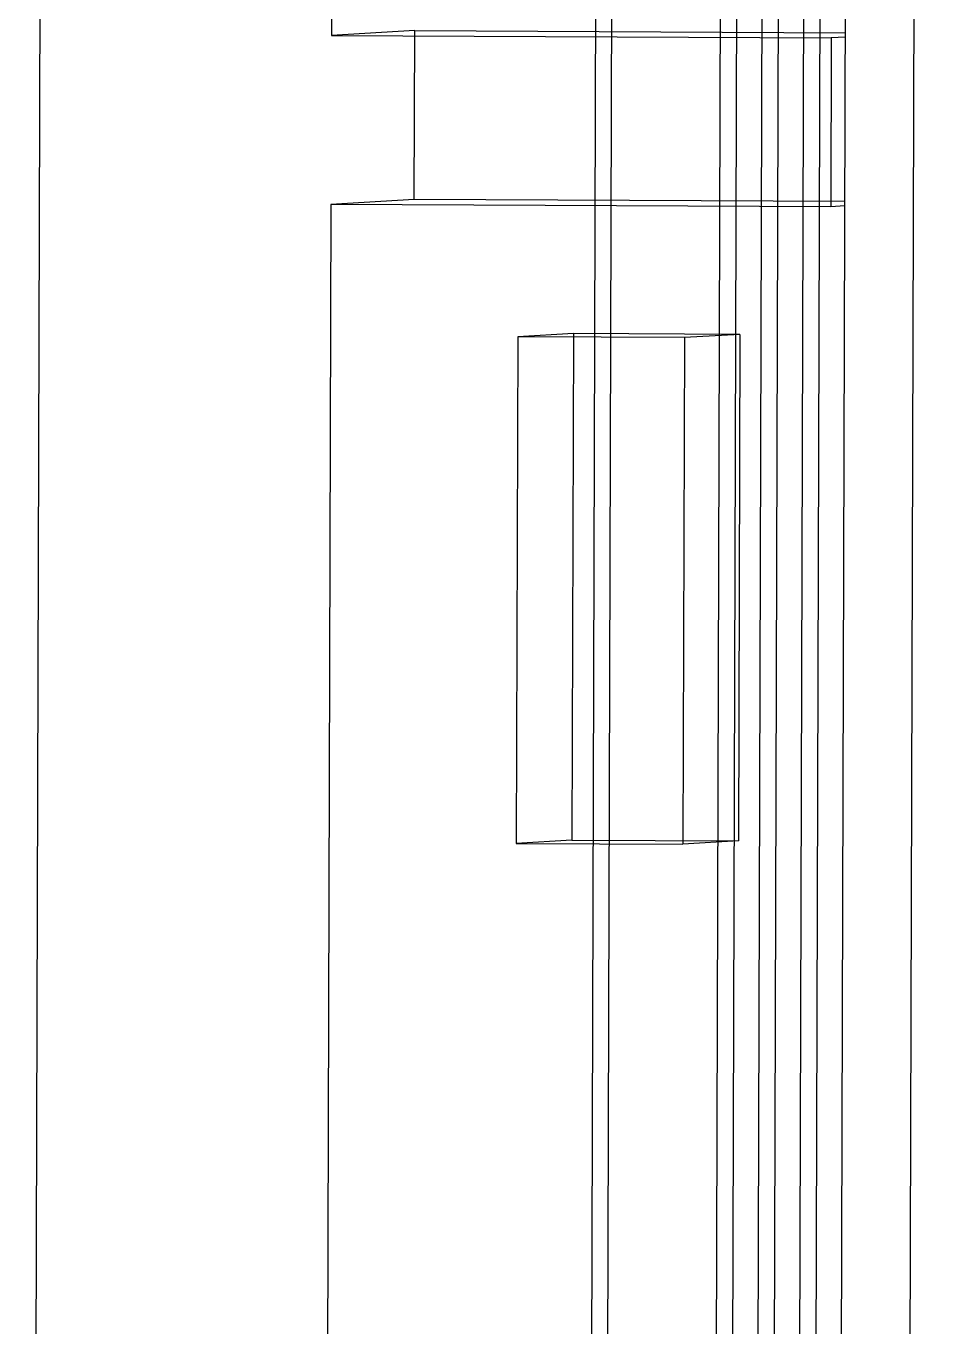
# Model space of a CAD drawing. Header units: millimetres. Extents: x -31.6 to 57.7, y -27.5 to 38.1.
# Drawn here: x -31.58 to -26.23, y -2.32 to 5.38 of the extents above; entities that cross this region are included whole.
import ezdxf

# ---------------------------------------------------------------- set-up
doc = ezdxf.new("R2010")
doc.units = ezdxf.units.MM

msp = doc.modelspace()

# ---------------------------------------------------------------- linework, layer by layer
at = {"color": 7, "linetype": 'Continuous', "lineweight": 25}
for p, q in [((-26.6405, 35.8454), (-26.8054, -20.1084)), ((-26.2346, 35.8435), (-26.3995, -20.1103)), ((-28.1282, 33.0113), (-28.2425, -5.7686)), ((-28.0332, 33.0161), (-28.1475, -5.7653)), ((-27.5027, -5.7683), (-27.3885, 32.9921)), ((-27.2934, 32.9969), (-27.4077, -5.7688)), ((-27.2561, -5.7695), (-27.1418, 33.0067)), ((-27.0468, 33.0115), (-27.1611, -5.7699)), ((-27.0095, -5.7706), (-26.8953, 32.9898)), ((-26.8002, 32.9946), (-26.9145, -5.7711)), ((-31.417, 32.8168), (-31.5791, -22.18)), ((-29.7229, 21.9142), (-29.7718, 5.3261)), ((-29.2785, 5.3553), (-29.7718, 5.3261)), ((-29.7718, 5.3261), (-26.8127, 5.3123)), ((-29.2814, 4.3553), (-29.2785, 5.3553)), ((-29.2785, 5.3553), (-26.7304, 5.3434)), ((-26.7305, 5.3171), (-26.8127, 5.3123)), ((-26.8127, 5.3123), (-26.8156, 4.3123)), ((-29.7748, 4.3262), (-29.7969, -3.1773)), ((-29.2814, 4.3553), (-29.7748, 4.3262)), ((-26.8156, 4.3123), (-29.7748, 4.3262)), ((-26.7333, 4.3434), (-29.2814, 4.3553)), ((-26.7334, 4.3172), (-26.8156, 4.3123)), ((-28.3396, 3.5616), (-28.6685, 3.5421)), ((-28.3396, 3.5616), (-28.3484, 0.5618)), ((-27.3532, 3.557), (-28.3396, 3.5616)), ((-27.3532, 3.557), (-27.6821, 3.5375)), ((-27.3532, 3.557), (-27.3621, 0.5572)), ((-28.6685, 3.5421), (-28.6773, 0.5423)), ((-27.6821, 3.5375), (-28.6685, 3.5421)), ((-27.6821, 3.5375), (-27.6909, 0.5377)), ((-28.3484, 0.5618), (-28.6773, 0.5423)), ((-28.6773, 0.5423), (-27.6909, 0.5377)), ((-28.3484, 0.5618), (-27.3621, 0.5572)), ((-27.3621, 0.5572), (-27.6909, 0.5377))]:
    msp.add_line(p, q, dxfattribs=at)

doc.saveas('drawing.dxf')
